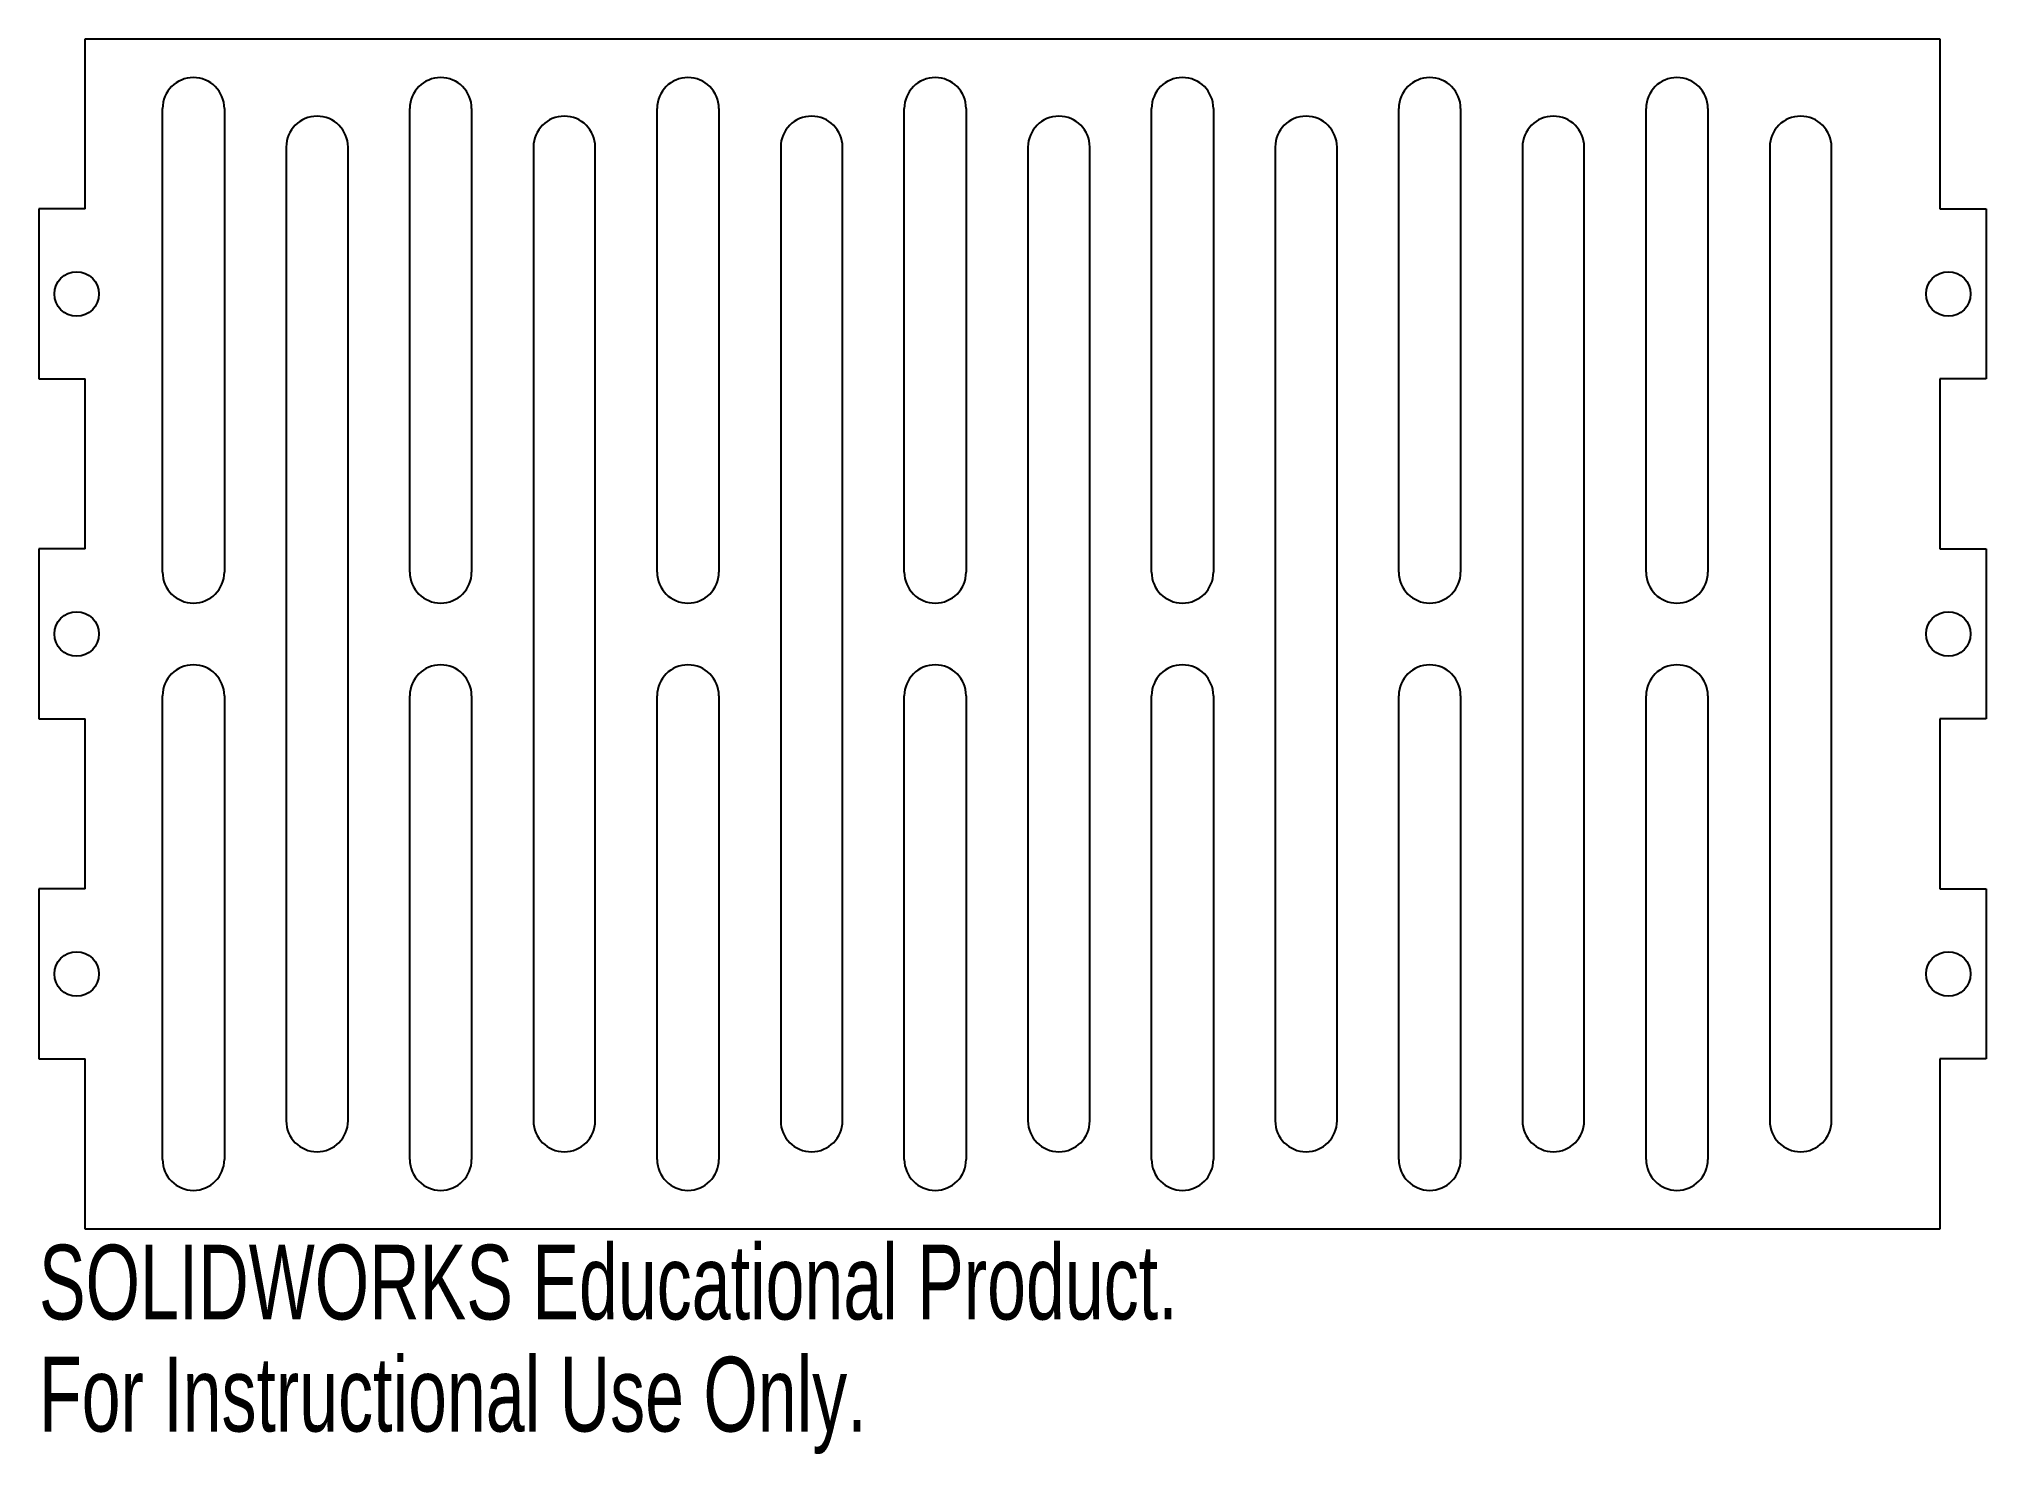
# Model space of a CAD drawing. Header units: millimetres. Extents: x -63 to 63, y -53 to 38.
import ezdxf

# ---------------------------------------------------------------- set-up
doc = ezdxf.new("R2010")
doc.units = ezdxf.units.MM
doc.styles.add('SLDTEXTSTYLE0', font='TXT', dxfattribs={"width": 0.7})

msp = doc.modelspace()

# ---------------------------------------------------------------- linework, layer by layer
at = {"color": 7, "linetype": 'Continuous', "lineweight": 25}
for p, q in [((-60, 38.5), (60, 38.5)), ((-60, 27.5), (-60, 38.5)), ((60, 38.5), (60, 27.5)), ((-55, 4), (-55, 34)), ((-51, 34), (-51, 4)), ((-39, 4), (-39, 34)), ((-35, 34), (-35, 4)), ((-23, 4), (-23, 34)), ((-19, 34), (-19, 4)), ((-7, 4), (-7, 34)), ((-3, 34), (-3, 4)), ((9, 4), (9, 34)), ((13, 34), (13, 4)), ((25, 4), (25, 34)), ((29, 34), (29, 4)), ((41, 4), (41, 34)), ((45, 34), (45, 4)), ((-47, 31.5), (-47, -31.5)), ((-43, -31.5), (-43, 31.5)), ((-31, 31.5), (-31, -31.5)), ((-27, -31.5), (-27, 31.5)), ((-15, 31.5), (-15, -31.5)), ((-11, -31.5), (-11, 31.5)), ((1, 31.5), (1, -31.5)), ((5, -31.5), (5, 31.5)), ((17, 31.5), (17, -31.5)), ((21, -31.5), (21, 31.5)), ((33, 31.5), (33, -31.5)), ((37, -31.5), (37, 31.5)), ((49, 31.5), (49, -31.5)), ((53, -31.5), (53, 31.5)), ((-60, 27.5), (-63, 27.5)), ((-63, 27.5), (-63, 16.5)), ((60, 27.5), (63, 27.5)), ((63, 27.5), (63, 16.5)), ((-63, 16.5), (-60, 16.5)), ((-60, 5.5), (-60, 16.5)), ((60, 16.5), (60, 5.5)), ((63, 16.5), (60, 16.5)), ((-60, 5.5), (-63, 5.5)), ((-63, 5.5), (-63, -5.5)), ((60, 5.5), (63, 5.5)), ((63, 5.5), (63, -5.5)), ((-55, -34), (-55, -4)), ((-51, -4), (-51, -34)), ((-39, -34), (-39, -4)), ((-35, -4), (-35, -34)), ((-23, -34), (-23, -4)), ((-19, -4), (-19, -34)), ((-7, -34), (-7, -4)), ((-3, -4), (-3, -34)), ((9, -34), (9, -4)), ((13, -4), (13, -34)), ((25, -34), (25, -4)), ((29, -4), (29, -34)), ((41, -34), (41, -4)), ((45, -4), (45, -34)), ((-63, -5.5), (-60, -5.5)), ((-60, -16.5), (-60, -5.5)), ((60, -5.5), (60, -16.5)), ((63, -5.5), (60, -5.5)), ((-60, -16.5), (-63, -16.5)), ((-63, -16.5), (-63, -27.5)), ((60, -16.5), (63, -16.5)), ((63, -16.5), (63, -27.5)), ((-63, -27.5), (-60, -27.5)), ((-60, -38.5), (-60, -27.5)), ((60, -27.5), (60, -38.5)), ((63, -27.5), (60, -27.5)), ((60, -38.5), (-60, -38.5))]:
    msp.add_line(p, q, dxfattribs=at)
for centre in [(-60.56, 22), (60.56, 22), (-60.56, 0), (60.56, 0), (-60.56, -22), (60.56, -22)]:
    msp.add_circle(centre, 1.44, dxfattribs=at)
for centre, start, end in [((-53, 34), 0, 180), ((-37, 34), 0, 180), ((-21, 34), 0, 180), ((-5, 34), 0, 180), ((11, 34), 0, 180), ((27, 34), 0, 180), ((43, 34), 0, 180), ((-45, 31.5), 0, 180), ((-29, 31.5), 0, 180), ((-13, 31.5), 0, 180), ((3, 31.5), 0, 180), ((19, 31.5), 0, 180), ((35, 31.5), 0, 180), ((51, 31.5), 0, 180), ((-53, 4), 180, 0), ((-37, 4), 180, 0), ((-21, 4), 180, 0), ((-5, 4), 180, 0), ((11, 4), 180, 0), ((27, 4), 180, 0), ((43, 4), 180, 0), ((-53, -4), 0, 180), ((-37, -4), 0, 180), ((-21, -4), 0, 180), ((-5, -4), 0, 180), ((11, -4), 0, 180), ((27, -4), 0, 180), ((43, -4), 0, 180), ((-45, -31.5), 180, 0), ((-29, -31.5), 180, 0), ((-13, -31.5), 180, 0), ((3, -31.5), 180, 0), ((19, -31.5), 180, 0), ((35, -31.5), 180, 0), ((51, -31.5), 180, 0), ((-53, -34), 180, 0), ((-37, -34), 180, 0), ((-21, -34), 180, 0), ((-5, -34), 180, 0), ((11, -34), 180, 0), ((27, -34), 180, 0), ((43, -34), 180, 0)]:
    msp.add_arc(centre, 2, start, end, dxfattribs=at)

# ---------------------------------------------------------------- texts
at = {"color": 7, "linetype": 'Continuous', "char_height": 4.8336, "attachment_point": 1, "style": 'SLDTEXTSTYLE0'}
for s, insert in [('SOLIDWORKS Educational Product.', (-63, -39.52)), ('For Instructional Use Only.', (-63, -46.77))]:
    msp.add_mtext(s, dxfattribs=dict(at, insert=insert))

doc.saveas('drawing.dxf')
